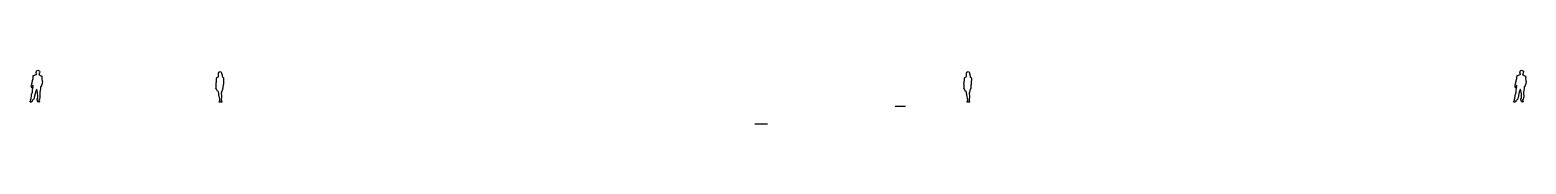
# Model space of a CAD drawing. Header units: millimetres. Extents: x 45868 to 131814, y 20500 to 23590.
import ezdxf

# ---------------------------------------------------------------- set-up
doc = ezdxf.new("R2010")
doc.units = ezdxf.units.MM
doc.header["$LTSCALE"] = 0.5
doc.layers.add('ARF6000E0_PINNAT', color=8, linetype='Continuous')

# ---------------------------------------------------------------- blocks, each defined once
blk = doc.blocks.new('poika')
blk.add_lwpolyline([(-93, 1762), (-51, 1810), (-6, 1828), (33, 1819), (69, 1798), (93, 1768), (108, 1738), (105, 1720), (90, 1675), (75, 1663), (75, 1633), (60, 1627), (42, 1584), (60, 1560), (81, 1551), (136, 1530), (226, 1482), (220, 1431), (229, 1413), (226, 1328), (223, 1307), (235, 1229), (235, 1193), (250, 1181), (238, 1066), (223, 1006), (205, 952), (205, 904), (139, 861), (136, 762), (118, 684), (108, 545), (112, 301), (102, 226), (81, 160), (51, 105), (51, 57), (87, 27), (90, 9), (78, -3), (54, -6), (0, 0), (-12, 30), (-21, 48), (-33, 60), (-33, 87), (-54, 120), (-51, 151), (-15, 220), (-12, 395), (-21, 458), (-36, 563), (-54, 605), (-57, 645), (-63, 690), (-90, 729), (-108, 651), (-145, 554), (-169, 467), (-211, 259), (-229, 208), (-250, 133), (-271, 117), (-332, 81), (-332, 69), (-319, 45), (-350, 18), (-365, -3), (-401, -12), (-452, -6), (-464, 18), (-428, 57), (-416, 93), (-413, 108), (-422, 123), (-413, 169), (-386, 190), (-386, 271), (-374, 310), (-374, 380), (-365, 422), (-325, 569), (-325, 593), (-316, 666), (-283, 958), (-310, 901), (-304, 825), (-319, 834), (-332, 877), (-341, 834), (-332, 816), (-310, 801), (-316, 792), (-359, 810), (-377, 858), (-374, 907), (-383, 907), (-377, 988), (-362, 1030), (-362, 1048), (-329, 1105), (-335, 1139), (-319, 1190), (-316, 1229), (-283, 1346), (-280, 1437), (-271, 1467), (-268, 1515), (-247, 1524), (-96, 1572), (-72, 1590), (-78, 1627), (-84, 1614), (-96, 1657), (-102, 1705), (-93, 1729)], close=True)
blk = doc.blocks.new('tytto')
blk.add_lwpolyline([(102, 1745), (129, 1726), (148, 1674), (160, 1619), (175, 1594), (175, 1548), (182, 1523), (188, 1489), (191, 1452), (212, 1440), (240, 1422), (252, 1400), (262, 1357), (262, 1305), (246, 1163), (252, 1129), (259, 1099), (249, 1049), (246, 1022), (231, 988), (228, 929), (225, 892), (216, 803), (172, 668), (163, 628), (148, 582), (126, 517), (126, 483), (126, 462), (145, 422), (148, 388), (145, 311), (142, 268), (126, 175), (126, 135), (135, 77), (157, 22), (160, 0), (0, 0), (9, 22), (22, 52), (37, 74), (43, 98), (52, 135), (49, 166), (40, 191), (6, 348), (-9, 378), (-9, 403), (-12, 443), (-15, 502), (-31, 575), (-46, 609), (-65, 634), (-92, 640), (-120, 714), (-148, 739), (-166, 751), (-185, 794), (-166, 846), (-166, 874), (-166, 985), (-172, 1071), (-166, 1095), (-157, 1123), (-151, 1145), (-148, 1283), (-142, 1382), (-120, 1422), (-89, 1443), (-40, 1465), (-34, 1495), (-34, 1535), (-28, 1557), (-28, 1615), (-25, 1665), (-3, 1720), (25, 1748), (71, 1760)], close=True)

msp = doc.modelspace()

# ---------------------------------------------------------------- linework, layer by layer
at = {"layer": 'ARF6000E0_PINNAT'}
for p, q in [((96172, 21500), (95572, 21500)), ((87512, 20500), (88237, 20500))]:
    msp.add_line(p, q, dxfattribs=at)

# ---------------------------------------------------------------- block references
for name, p in [('poika', (46332, 21762)), ('tytto', (56733, 21750)), ('tytto', (99694, 21750)), ('poika', (131564, 21762))]:
    msp.add_blockref(name, p, dxfattribs=at)

doc.saveas('drawing.dxf')
